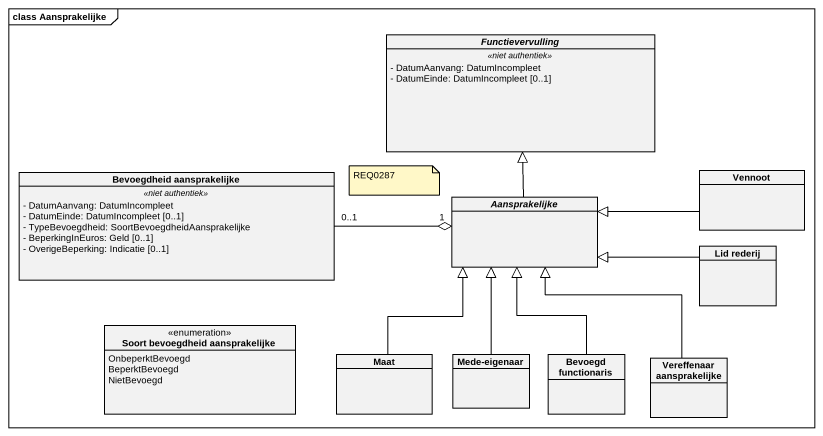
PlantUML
@startuml
mainframe class Aansprakelijke
hide circle
hide empty members
skinparam classAttributeIconSize 0
abstract class Functievervulling {
  .. <<niet authentiek>> ..
  - DatumAanvang: DatumIncompleet
  - DatumEinde: DatumIncompleet [0..1]
}
class "Bevoegdheid aansprakelijke" as Bevoegdheid_aansprakelijke {
  .. <<niet authentiek>> ..
  - DatumAanvang: DatumIncompleet
  - DatumEinde: DatumIncompleet [0..1]
  - TypeBevoegdheid: SoortBevoegdheidAansprakelijke
  - BeperkingInEuros: Geld [0..1]
  - OverigeBeperking: Indicatie [0..1]
}
class Vennoot
abstract class Aansprakelijke
class "Lid rederij" as Lid_rederij
enum "Soort bevoegdheid aansprakelijke" as Soort_bevoegdheid {
  OnbeperktBevoegd
  BeperktBevoegd
  NietBevoegd
}
class Maat
class "Mede-eigenaar" as Mede_eigenaar
class "Bevoegd functionaris" as Bevoegd_functionaris
class "Vereffenaar aansprakelijke" as Vereffenaar_aansprakelijke
Bevoegdheid_aansprakelijke "0..1" -right-o "1" Aansprakelijke
Vennoot -left-|> Aansprakelijke
Aansprakelijke -up-|> Functievervulling
Lid_rederij -left-|> Aansprakelijke
Maat -up-|> Aansprakelijke
Mede_eigenaar -up-|> Aansprakelijke
Bevoegd_functionaris -up-|> Aansprakelijke
Vereffenaar_aansprakelijke -up-|> Aansprakelijke
note as N1
  REQ0287
end note
@enduml
